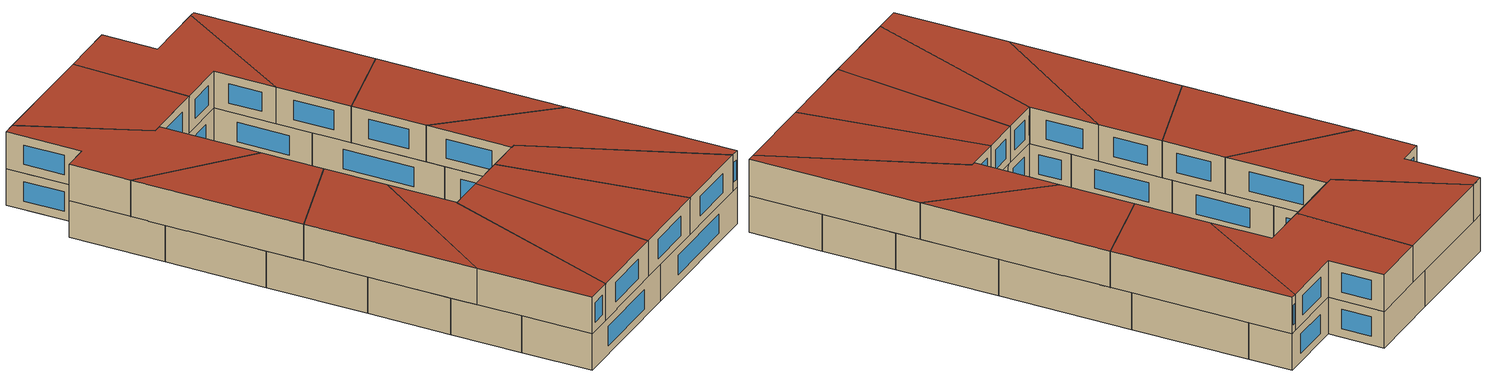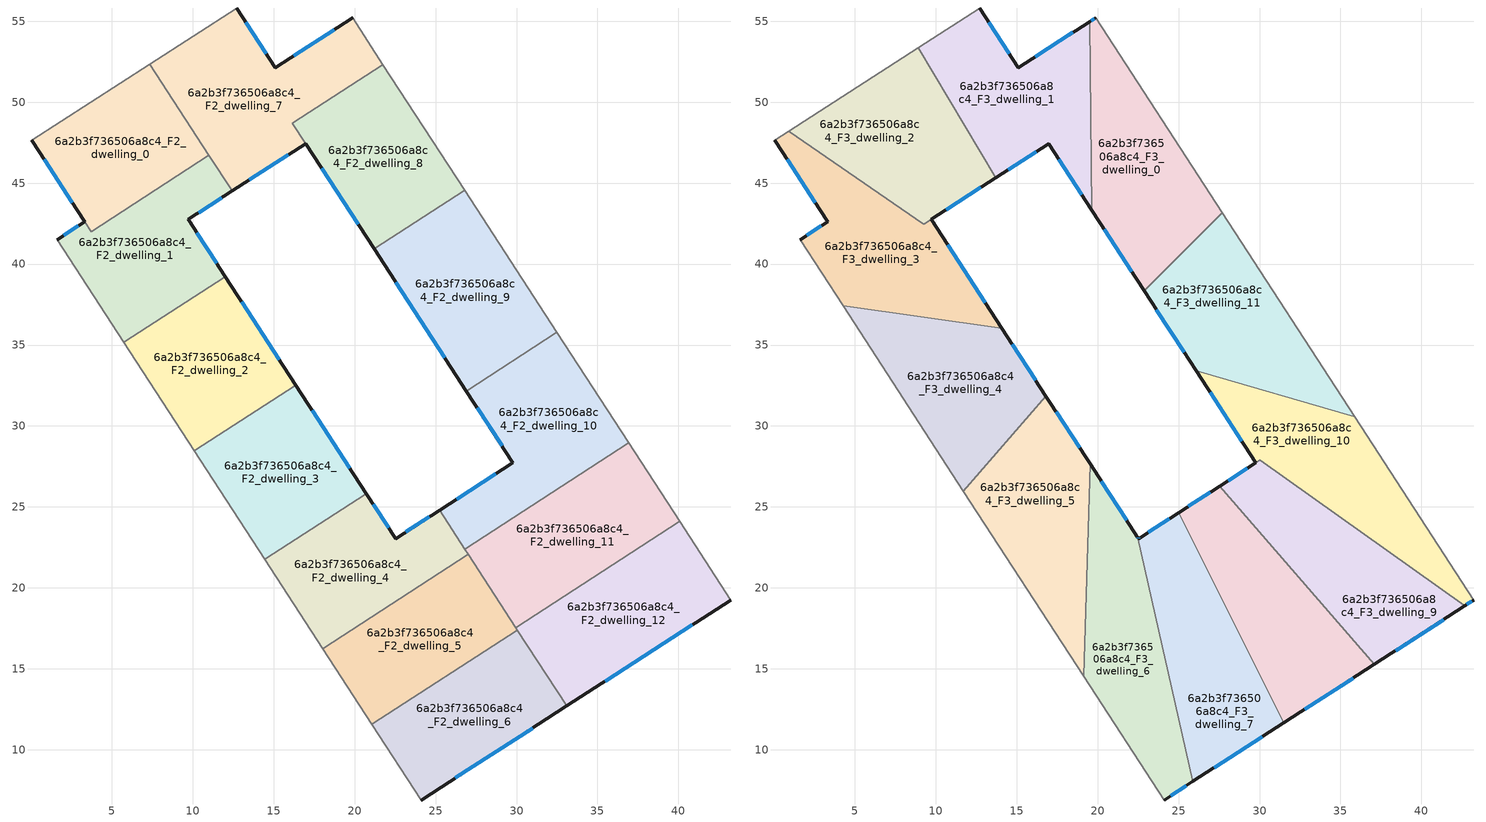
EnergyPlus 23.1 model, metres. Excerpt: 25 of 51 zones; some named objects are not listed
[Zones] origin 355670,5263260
6a2b3f736506a8c4_F2_dwelling_0
 floor to 6a2b3f736506a8c4_F1_dwelling_0 (EU_floor_Construction): 7.35,52.36 10.99,46.74 3.71,42.01 0.05,47.65 z6
 wall outside (EU_wall_Construction): 0.05,47.65 3.32,42.62 z6:9
 wall adiabatic (EU_wall_Construction): 7.35,52.36 0.05,47.65 z6:9
 wall to 6a2b3f736506a8c4_F2_dwelling_1 (EU_wall_Construction): 3.32,42.62 3.71,42.01 10.99,46.74 z6:9
 wall to 6a2b3f736506a8c4_F2_dwelling_7 (EU_wall_Construction): 10.99,46.74 7.35,52.36 z6:9
 window (EU_Window_Construction): 0.82,46.47 2.55,43.8 z6.7:8.3
6a2b3f736506a8c4_F2_dwelling_1
 floor to 6a2b3f736506a8c4_F1_dwelling_1 (EU_floor_Construction): 10.99,46.74 12.44,44.52 9.72,42.76 12.01,39.23 5.74,35.16 1.61,41.52 3.32,42.62 3.71,42.01 z6
 wall outside (EU_wall_Construction): 3.32,42.62 1.61,41.52 / 12.01,39.23 9.72,42.76 12.44,44.52 z6:9
 wall to 6a2b3f736506a8c4_F2_dwelling_2 (EU_wall_Construction): 5.74,35.16 12.01,39.23 z6:9
 wall adiabatic (EU_wall_Construction): 1.61,41.52 5.74,35.16 z6:9
 wall to 6a2b3f736506a8c4_F2_dwelling_7 (EU_wall_Construction): 12.44,44.52 10.99,46.74 z6:9
 window (EU_Window_Construction): 2.92,42.36 2.01,41.78 / 10.36,43.17 11.8,44.1 / 11.47,40.06 10.26,41.93 z6.7:8.3
6a2b3f736506a8c4_F2_dwelling_10
 floor to 6a2b3f736506a8c4_F1_dwelling_10 (EU_floor_Construction): 32.49,35.78 36.92,28.95 26.81,22.38 25.24,24.8 29.78,27.72 26.9,32.15 z6
 wall outside (EU_wall_Construction): 26.9,32.15 29.78,27.72 25.24,24.8 z6:9
 wall to 6a2b3f736506a8c4_F2_dwelling_9 (EU_wall_Construction): 32.49,35.78 26.9,32.15 z6:9
 wall adiabatic (EU_wall_Construction): 36.92,28.95 32.49,35.78 z6:9
 wall to 6a2b3f736506a8c4_F2_dwelling_11 (EU_wall_Construction): 26.81,22.38 36.92,28.95 z6:9
 wall to 6a2b3f736506a8c4_F2_dwelling_4 (EU_wall_Construction): 25.24,24.8 26.81,22.38 z6:9
 window (EU_Window_Construction): 28.71,27.04 26.31,25.48 / 27.58,31.11 29.1,28.76 z6.7:8.3
6a2b3f736506a8c4_F2_dwelling_11
 floor to 6a2b3f736506a8c4_F1_dwelling_11 (EU_floor_Construction): 36.92,28.95 40.07,24.1 29.96,17.54 26.81,22.38 z6
 wall adiabatic (EU_wall_Construction): 40.07,24.1 36.92,28.95 z6:9
 wall to 6a2b3f736506a8c4_F2_dwelling_12 (EU_wall_Construction): 29.96,17.54 40.07,24.1 z6:9
 wall to 6a2b3f736506a8c4_F2_dwelling_5 (EU_wall_Construction): 27.02,22.07 29.96,17.54 z6:9
 wall to 6a2b3f736506a8c4_F2_dwelling_4 (EU_wall_Construction): 26.81,22.38 27.01,22.07 z6:9
6a2b3f736506a8c4_F2_dwelling_12
 floor to 6a2b3f736506a8c4_F1_dwelling_12 (EU_floor_Construction): 40.07,24.1 43.23,19.24 33.1,12.7 29.96,17.54 z6
 wall outside (EU_wall_Construction): 33.1,12.7 43.23,19.24 z6:9
 wall adiabatic (EU_wall_Construction): 43.23,19.24 40.07,24.1 z6:9
 wall to 6a2b3f736506a8c4_F2_dwelling_6 (EU_wall_Construction): 30.05,17.39 33.1,12.7 z6:9
 wall to 6a2b3f736506a8c4_F2_dwelling_5 (EU_wall_Construction): 29.96,17.53 30.05,17.39 z6:9
 window (EU_Window_Construction): 35.48,14.24 40.85,17.7 z6.7:8.3
 ceiling adiabatic (EU_roof_Construction): 37.09,15.28 33.26,19.68 29.96,17.54 33.1,12.7 z9
6a2b3f736506a8c4_F2_dwelling_2
 floor to 6a2b3f736506a8c4_F1_dwelling_2 (EU_floor_Construction): 12.01,39.23 16.36,32.53 10.09,28.46 5.74,35.16 z6
 wall outside (EU_wall_Construction): 16.36,32.53 12.01,39.23 z6:9
 wall to 6a2b3f736506a8c4_F2_dwelling_3 (EU_wall_Construction): 10.09,28.46 16.36,32.53 z6:9
 wall adiabatic (EU_wall_Construction): 5.74,35.16 10.09,28.46 z6:9
 window (EU_Window_Construction): 15.34,34.1 13.03,37.66 z6.7:8.3
6a2b3f736506a8c4_F2_dwelling_3
 floor to 6a2b3f736506a8c4_F1_dwelling_3 (EU_floor_Construction): 16.36,32.53 20.72,25.83 14.45,21.75 10.09,28.46 z6
 wall outside (EU_wall_Construction): 20.72,25.83 16.36,32.53 z6:9
 wall to 6a2b3f736506a8c4_F2_dwelling_4 (EU_wall_Construction): 14.45,21.75 20.72,25.83 z6:9
 wall adiabatic (EU_wall_Construction): 10.09,28.46 14.45,21.75 z6:9
 window (EU_Window_Construction): 19.69,27.4 17.38,30.95 z6.7:8.3
6a2b3f736506a8c4_F2_dwelling_4
 floor to 6a2b3f736506a8c4_F1_dwelling_4 (EU_floor_Construction): 25.24,24.8 27.02,22.07 18.03,16.23 14.45,21.75 20.72,25.83 22.52,23.04 z6
 wall outside (EU_wall_Construction): 25.24,24.8 22.52,23.04 20.72,25.83 z6:9
 wall to 6a2b3f736506a8c4_F2_dwelling_5 (EU_wall_Construction): 18.03,16.23 27.02,22.07 z6:9
 wall adiabatic (EU_wall_Construction): 14.45,21.75 18.03,16.23 z6:9
 window (EU_Window_Construction): 22.1,23.7 21.14,25.17 / 24.6,24.38 23.16,23.45 z6.7:8.3
 ceiling adiabatic (EU_roof_Construction): 27.02,22.07 25.24,24.8 25.02,24.65 26.48,21.72 z9
6a2b3f736506a8c4_F2_dwelling_5
 floor to 6a2b3f736506a8c4_F1_dwelling_5 (EU_floor_Construction): 27.02,22.07 30.05,17.39 21.07,11.55 18.03,16.23 z6
 wall to 6a2b3f736506a8c4_F2_dwelling_6 (EU_wall_Construction): 21.07,11.55 30.05,17.39 z6:9
 wall adiabatic (EU_wall_Construction): 18.03,16.23 21.07,11.55 z6:9
 ceiling adiabatic (EU_roof_Construction): 30.05,17.39 27.02,22.07 26.48,21.72 28.98,16.69 z9
6a2b3f736506a8c4_F2_dwelling_6
 floor to 6a2b3f736506a8c4_F1_dwelling_6 (EU_floor_Construction): 30.05,17.39 33.1,12.7 24.1,6.89 21.07,11.55 z6
 wall outside (EU_wall_Construction): 24.1,6.89 33.1,12.7 z6:9
 wall adiabatic (EU_wall_Construction): 21.07,11.55 24.1,6.89 z6:9
 window (EU_Window_Construction): 26.21,8.25 30.99,11.34 z6.7:8.3
6a2b3f736506a8c4_F2_dwelling_7
 floor to 6a2b3f736506a8c4_F1_dwelling_7 (EU_floor_Construction): 19.86,55.21 21.74,52.33 16.15,48.7 16.97,47.44 12.44,44.52 7.35,52.36 12.71,55.82 15.1,52.14 z6
 wall outside (EU_wall_Construction): 19.86,55.21 15.1,52.14 12.71,55.82 / 12.44,44.52 16.97,47.44 z6:9
 wall adiabatic (EU_wall_Construction): 12.71,55.82 7.35,52.36 / 21.74,52.33 19.86,55.21 z6:9
 wall to 6a2b3f736506a8c4_F2_dwelling_8 (EU_wall_Construction): 16.16,48.7 21.74,52.33 / 16.97,47.44 16.15,48.7 z6:9
 window (EU_Window_Construction): 14.54,53 13.27,54.95 / 18.75,54.49 16.22,52.86 / 13.5,45.2 15.9,46.76 z6.7:8.3
6a2b3f736506a8c4_F2_dwelling_8
 floor to 6a2b3f736506a8c4_F1_dwelling_8 (EU_floor_Construction): 21.74,52.33 26.78,44.56 21.2,40.93 16.16,48.7 z6
 wall outside (EU_wall_Construction): 16.97,47.44 21.2,40.93 z6:9
 wall to 6a2b3f736506a8c4_F2_dwelling_9 (EU_wall_Construction): 21.2,40.93 26.78,44.56 z6:9
 wall adiabatic (EU_wall_Construction): 26.78,44.56 21.74,52.33 z6:9
 window (EU_Window_Construction): 17.96,45.91 20.2,42.46 z6.7:8.3
6a2b3f736506a8c4_F2_dwelling_9
 floor to 6a2b3f736506a8c4_F1_dwelling_9 (EU_floor_Construction): 26.78,44.56 32.49,35.78 26.9,32.15 21.2,40.93 z6
 wall outside (EU_wall_Construction): 21.2,40.93 26.9,32.15 z6:9
 wall adiabatic (EU_wall_Construction): 32.49,35.78 26.78,44.56 z6:9
 window (EU_Window_Construction): 22.54,38.87 25.56,34.21 z6.7:8.3
6a2b3f736506a8c4_F3_dwelling_0
 floor to 6a2b3f736506a8c4_F2_dwelling_8 (EU_floor_Construction): 21.74,52.33 26.78,44.56 21.2,40.93 19.65,43.32 19.55,50.9 z9
 floor to 6a2b3f736506a8c4_F2_dwelling_9 (EU_floor_Construction): 26.78,44.56 27.69,43.16 22.87,38.36 21.2,40.93 z9
 floor to 6a2b3f736506a8c4_F2_dwelling_7 (EU_floor_Construction): 19.86,55.21 21.74,52.33 19.55,50.9 19.5,54.97 z9
 wall outside (EU_wall_Construction): 19.65,43.32 22.87,38.36 / 19.86,55.21 19.5,54.97 z9:12
 wall to 6a2b3f736506a8c4_F3_dwelling_11 (EU_wall_Construction): 22.87,38.36 27.69,43.16 z9:12
 wall to 6a2b3f736506a8c4_F3_dwelling_1 (EU_wall_Construction): 19.5,54.97 19.65,43.32 z9:12
 wall adiabatic (EU_wall_Construction): 27.69,43.16 19.86,55.21 z9:12
 window (EU_Window_Construction): 20.4,42.15 22.11,39.52 / 19.78,55.15 19.59,55.03 z9.7:11.3
 roof outside (EU_roof_Construction): 27.69,43.16 19.86,55.21 19.5,54.97 19.65,43.32 22.87,38.36 z12
6a2b3f736506a8c4_F3_dwelling_1
 floor to 6a2b3f736506a8c4_F2_dwelling_7 (EU_floor_Construction): 19.5,54.97 19.55,50.9 16.15,48.7 16.97,47.44 13.71,45.34 8.91,53.37 12.71,55.82 15.1,52.14 z9
 floor to 6a2b3f736506a8c4_F2_dwelling_8 (EU_floor_Construction): 19.55,50.9 19.65,43.32 16.16,48.7 z9
 wall outside (EU_wall_Construction): 19.5,54.97 15.1,52.14 12.71,55.82 / 13.71,45.34 16.97,47.44 19.65,43.32 z9:12
 wall adiabatic (EU_wall_Construction): 12.71,55.82 8.91,53.37 z9:12
 wall to 6a2b3f736506a8c4_F3_dwelling_2 (EU_wall_Construction): 8.91,53.37 13.71,45.34 z9:12
 window (EU_Window_Construction): 18.47,54.31 16.13,52.8 / 17.6,46.47 19.02,44.29 / 14.48,45.83 16.2,46.95 / 14.54,53 13.27,54.95 z9.7:11.3
 roof outside (EU_roof_Construction): 19.65,43.32 19.5,54.97 15.1,52.14 12.71,55.82 8.91,53.37 13.71,45.34 16.97,47.44 z12
6a2b3f736506a8c4_F3_dwelling_10
 floor to 6a2b3f736506a8c4_F2_dwelling_10 (EU_floor_Construction): 35.88,30.56 36.92,28.95 32.55,26.11 30.05,27.9 29.78,27.72 26.9,32.15 27.98,32.85 z9
 floor to 6a2b3f736506a8c4_F2_dwelling_11 (EU_floor_Construction): 36.92,28.95 40.07,24.1 37.61,22.5 32.55,26.11 z9
 floor to 6a2b3f736506a8c4_F2_dwelling_9 (EU_floor_Construction): 27.98,32.85 26.9,32.15 26.09,33.4 z9
 floor to 6a2b3f736506a8c4_F2_dwelling_12 (EU_floor_Construction): 40.07,24.1 43.23,19.24 42.68,18.89 37.61,22.5 z9
 wall outside (EU_wall_Construction): 26.09,33.4 29.78,27.72 / 42.68,18.89 43.23,19.24 z9:12
 wall to 6a2b3f736506a8c4_F3_dwelling_11 (EU_wall_Construction): 35.88,30.56 26.09,33.4 z9:12
 wall adiabatic (EU_wall_Construction): 43.23,19.24 35.88,30.56 z9:12
 wall to 6a2b3f736506a8c4_F3_dwelling_9 (EU_wall_Construction): 29.78,27.72 30.05,27.9 / 30.05,27.89 42.68,18.89 z9:12
 window (EU_Window_Construction): 26.96,32.07 28.91,29.06 / 42.81,18.97 43.1,19.16 z9.7:11.3
 roof outside (EU_roof_Construction): 43.23,19.24 35.88,30.56 26.09,33.4 29.78,27.72 30.05,27.9 42.68,18.89 z12
6a2b3f736506a8c4_F3_dwelling_11
 floor to 6a2b3f736506a8c4_F2_dwelling_9 (EU_floor_Construction): 27.69,43.16 32.49,35.78 27.98,32.85 26.09,33.4 22.87,38.36 z9
 floor to 6a2b3f736506a8c4_F2_dwelling_10 (EU_floor_Construction): 32.49,35.78 35.88,30.56 27.98,32.85 z9
 wall outside (EU_wall_Construction): 22.87,38.36 26.09,33.4 z9:12
 wall adiabatic (EU_wall_Construction): 35.88,30.56 27.69,43.16 z9:12
 window (EU_Window_Construction): 23.63,37.19 25.34,34.56 z9.7:11.3
 roof outside (EU_roof_Construction): 35.88,30.56 27.69,43.16 22.87,38.36 26.09,33.4 z12
6a2b3f736506a8c4_F3_dwelling_2
 floor to 6a2b3f736506a8c4_F2_dwelling_0 (EU_floor_Construction): 7.35,52.36 10.99,46.74 6.9,44.08 0.91,48.2 z9
 floor to 6a2b3f736506a8c4_F2_dwelling_7 (EU_floor_Construction): 8.91,53.37 13.71,45.34 12.43,44.52 7.35,52.36 z9
 floor to 6a2b3f736506a8c4_F2_dwelling_1 (EU_floor_Construction): 10.99,46.74 12.43,44.52 9.25,42.47 6.9,44.08 z9
 wall to 6a2b3f736506a8c4_F3_dwelling_3 (EU_wall_Construction): 0.91,48.2 9.25,42.47 13.71,45.34 z9:12
 wall adiabatic (EU_wall_Construction): 8.91,53.37 0.91,48.2 z9:12
 roof outside (EU_roof_Construction): 13.71,45.34 8.91,53.37 0.91,48.2 9.25,42.47 z12
6a2b3f736506a8c4_F3_dwelling_3
 floor to 6a2b3f736506a8c4_F2_dwelling_1 (EU_floor_Construction): 12.43,44.52 9.72,42.76 12.01,39.23 8.34,36.85 4.27,37.42 1.61,41.52 3.32,42.62 3.71,42.01 6.9,44.08 9.25,42.47 z9
 floor to 6a2b3f736506a8c4_F2_dwelling_0 (EU_floor_Construction): 6.9,44.08 3.71,42.01 0.05,47.65 0.9,48.2 z9
 floor to 6a2b3f736506a8c4_F2_dwelling_2 (EU_floor_Construction): 12.01,39.23 14.08,36.04 8.34,36.85 z9
 wall outside (EU_wall_Construction): 14.08,36.04 9.72,42.76 13.71,45.34 / 0.05,47.65 3.32,42.62 1.61,41.52 z9:12
 wall to 6a2b3f736506a8c4_F3_dwelling_4 (EU_wall_Construction): 4.27,37.42 14.08,36.04 z9:12
 wall adiabatic (EU_wall_Construction): 1.61,41.52 4.27,37.42 / 0.9,48.2 0.05,47.65 z9:12
 window (EU_Window_Construction): 10.65,43.37 12.77,44.73 / 13.06,37.62 10.74,41.18 / 2.92,42.36 2.01,41.78 / 0.82,46.47 2.55,43.8 z9.7:11.3
 roof outside (EU_roof_Construction): 14.08,36.04 9.72,42.76 13.71,45.34 9.25,42.47 0.91,48.2 0.05,47.65 3.32,42.62 1.61,41.52 4.27,37.42 z12
6a2b3f736506a8c4_F3_dwelling_4
 floor to 6a2b3f736506a8c4_F2_dwelling_2 (EU_floor_Construction): 14.08,36.04 16.36,32.53 10.09,28.46 5.74,35.16 8.34,36.85 z9
 floor to 6a2b3f736506a8c4_F2_dwelling_1 (EU_floor_Construction): 8.34,36.85 5.74,35.16 4.27,37.42 z9
 floor to 6a2b3f736506a8c4_F2_dwelling_3 (EU_floor_Construction): 16.36,32.53 16.8,31.85 11.7,25.97 10.09,28.46 z9
 wall outside (EU_wall_Construction): 16.8,31.85 14.08,36.04 z9:12
 wall to 6a2b3f736506a8c4_F3_dwelling_5 (EU_wall_Construction): 11.7,25.97 16.8,31.85 z9:12
 wall adiabatic (EU_wall_Construction): 4.27,37.42 11.7,25.97 z9:12
 window (EU_Window_Construction): 16.16,32.83 14.72,35.06 z9.7:11.3
 roof outside (EU_roof_Construction): 11.7,25.97 16.8,31.85 14.08,36.04 4.27,37.42 z12
6a2b3f736506a8c4_F3_dwelling_5
 floor to 6a2b3f736506a8c4_F2_dwelling_3 (EU_floor_Construction): 16.8,31.85 19.52,27.66 19.45,25 14.45,21.75 11.7,25.97 z9
 floor to 6a2b3f736506a8c4_F2_dwelling_4 (EU_floor_Construction): 19.45,25 19.21,17 18.03,16.23 14.45,21.75 z9
 floor to 6a2b3f736506a8c4_F2_dwelling_5 (EU_floor_Construction): 19.21,17 19.14,14.53 18.03,16.23 z9
 wall outside (EU_wall_Construction): 19.53,27.66 16.8,31.85 z9:12
 wall to 6a2b3f736506a8c4_F3_dwelling_6 (EU_wall_Construction): 19.14,14.53 19.53,27.66 z9:12
 wall adiabatic (EU_wall_Construction): 11.7,25.97 19.14,14.53 z9:12
 window (EU_Window_Construction): 18.89,28.64 17.44,30.86 z9.7:11.3
 roof outside (EU_roof_Construction): 19.14,14.53 19.53,27.66 16.8,31.85 11.7,25.97 z12
6a2b3f736506a8c4_F3_dwelling_6
 floor to 6a2b3f736506a8c4_F2_dwelling_4 (EU_floor_Construction): 20.71,25.82 22.48,23.1 23.27,19.63 19.21,17 19.45,25 z9
 floor to 6a2b3f736506a8c4_F2_dwelling_3 (EU_floor_Construction): 19.52,27.66 20.71,25.82 19.45,25 z9
 floor to 6a2b3f736506a8c4_F2_dwelling_5 (EU_floor_Construction): 23.27,19.63 24.57,13.83 21.07,11.56 19.14,14.53 19.21,17 z9
 floor to 6a2b3f736506a8c4_F2_dwelling_6 (EU_floor_Construction): 24.57,13.83 25.88,8.04 24.1,6.89 21.07,11.56 z9
 wall outside (EU_wall_Construction): 22.48,23.1 19.53,27.66 / 24.1,6.89 25.88,8.04 z9:12
 wall to 6a2b3f736506a8c4_F3_dwelling_7 (EU_wall_Construction): 25.88,8.04 22.48,23.1 z9:12
 wall adiabatic (EU_wall_Construction): 19.14,14.53 24.1,6.89 z9:12
 window (EU_Window_Construction): 21.79,24.17 20.22,26.59 / 24.52,7.16 25.46,7.77 z9.7:11.3
 roof outside (EU_roof_Construction): 25.88,8.04 22.48,23.1 19.53,27.66 19.14,14.53 24.1,6.89 z12
6a2b3f736506a8c4_F3_dwelling_7
 floor to 6a2b3f736506a8c4_F2_dwelling_5 (EU_floor_Construction): 26.48,21.72 28.98,16.69 24.57,13.83 23.27,19.63 z9
 floor to 6a2b3f736506a8c4_F2_dwelling_6 (EU_floor_Construction): 28.98,16.69 31.48,11.66 25.88,8.04 24.57,13.83 z9
 floor to 6a2b3f736506a8c4_F2_dwelling_4 (EU_floor_Construction): 25.02,24.65 26.48,21.72 23.27,19.63 22.48,23.1 22.52,23.04 z9
 wall outside (EU_wall_Construction): 25.02,24.65 22.52,23.04 22.48,23.1 / 25.88,8.04 31.48,11.66 z9:12
 wall to 6a2b3f736506a8c4_F3_dwelling_8 (EU_wall_Construction): 31.48,11.66 25.02,24.65 z9:12
 window (EU_Window_Construction): 22.51,23.06 22.49,23.09 / 24.43,24.27 23.11,23.42 / 27.2,8.89 30.17,10.81 z9.7:11.3
 roof outside (EU_roof_Construction): 31.48,11.66 25.02,24.65 22.52,23.04 22.48,23.1 25.88,8.04 z12
6a2b3f736506a8c4_F3_dwelling_8
 floor to 6a2b3f736506a8c4_F2_dwelling_11 (EU_floor_Construction): 29.43,24.09 33.26,19.68 29.96,17.54 26.81,22.38 z9
 floor to 6a2b3f736506a8c4_F2_dwelling_10 (EU_floor_Construction): 27.54,26.27 29.43,24.09 26.81,22.38 25.24,24.8 z9
 floor to 6a2b3f736506a8c4_F2_dwelling_6 (EU_floor_Construction): 30.05,17.39 33.1,12.7 31.48,11.66 28.98,16.69 z9
 floor adiabatic (EU_floor_Construction): 33.26,19.68 37.09,15.28 33.1,12.7 30.05,17.39 28.98,16.69 25.02,24.65 25.24,24.8 29.96,17.54 z9
 wall outside (EU_wall_Construction): 27.53,26.28 25.02,24.65 / 31.48,11.66 37.09,15.28 z9:12
 wall to 6a2b3f736506a8c4_F3_dwelling_9 (EU_wall_Construction): 37.09,15.28 27.53,26.28 z9:12
 window (EU_Window_Construction): 26.94,25.89 25.61,25.03 / 32.8,12.51 35.77,14.43 z9.7:11.3
 roof outside (EU_roof_Construction): 37.09,15.28 27.53,26.28 25.02,24.65 31.48,11.66 z12
6a2b3f736506a8c4_F3_dwelling_9
 floor to 6a2b3f736506a8c4_F2_dwelling_11 (EU_floor_Construction): 37.61,22.5 33.26,19.68 29.43,24.09 32.55,26.11 z9
 floor to 6a2b3f736506a8c4_F2_dwelling_10 (EU_floor_Construction): 32.55,26.11 29.43,24.09 27.54,26.27 29.78,27.72 30.05,27.89 z9
 floor to 6a2b3f736506a8c4_F2_dwelling_12 (EU_floor_Construction): 42.68,18.89 37.09,15.28 33.26,19.68 37.61,22.5 z9
 wall outside (EU_wall_Construction): 37.09,15.28 42.68,18.89 / 29.78,27.72 27.53,26.28 z9:12
 window (EU_Window_Construction): 38.4,16.12 41.37,18.04 / 29.25,27.38 28.06,26.61 z9.7:11.3
 roof outside (EU_roof_Construction): 42.68,18.89 30.05,27.89 29.78,27.72 27.53,26.28 37.09,15.28 z12
[Building]
EU S2 Campaign: North Axis=0; Terrain=City; Solar Distribution=FullExterior
[Site:Location]
Budapest.Ferenc.Liszt.Intl.AP: Latitude=47.437; Longitude=19.256; Time Zone=1; Elevation=185
[SizingPeriod:WeatherFileDays]
AnnualSizingPeriod: Begin Month=1; Begin Day of Month=1; End Month=12; End Day of Month=31; Day of Week for Start Day=Monday; Use Weather File Daylight Saving Period=No; Use Weather File Rain and Snow Indicators=No
[MATERIAL]
EU_InternalMass_Material: Roughness=MediumRough; Thickness=0.1; Conductivity=1; Density=1800; Specific Heat=900; Thermal Absorptance=0.9; Solar Absorptance=0.7; Visible Absorptance=0.7
[MATERIAL:NOMASS] Roughness=MediumRough; Thermal Absorptance=0.9; Solar Absorptance=0.7; Visible Absorptance=0.7
Name | Thermal Resistance
EU_wall_NoMass | 0.832559
EU_roof_NoMass | 1.39638
EU_floor_NoMass | 0.872794
[WINDOWMATERIAL:SIMPLEGLAZINGSYSTEM]
EU_Window_SimpleGlazing: UFactor=2.79869; Solar Heat Gain Coefficient=0.75; Visible Transmittance=0.75
[CONSTRUCTION]
EU_wall_Construction: EU_wall_NoMass
EU_roof_Construction: EU_roof_NoMass
EU_floor_Construction: EU_floor_NoMass
EU_Window_Construction: EU_Window_SimpleGlazing
EU_InternalMass_Construction: EU_InternalMass_Material
[ZONE] Type=1; Multiplier=1; Ceiling Height=autocalculate; Floor Area=autocalculate; Part of Total Floor Area=Yes
Name | Volume
6a2b3f736506a8c4_F2_dwelling_0 | 174.803
6a2b3f736506a8c4_F3_dwelling_0; 6a2b3f736506a8c4_F3_dwelling_11 | 209.142
6a2b3f736506a8c4_F2_dwelling_1 | 183.738
6a2b3f736506a8c4_F3_dwelling_1 | 209.165
6a2b3f736506a8c4_F2_dwelling_10 | 209.128
6a2b3f736506a8c4_F3_dwelling_10 | 209.578
6a2b3f736506a8c4_F2_dwelling_11; 6a2b3f736506a8c4_F2_dwelling_9 | 209.154
6a2b3f736506a8c4_F2_dwelling_12 | 209.168
6a2b3f736506a8c4_F2_dwelling_2 | 179.268
6a2b3f736506a8c4_F3_dwelling_2 | 207.795
6a2b3f736506a8c4_F2_dwelling_3 | 179.275
6a2b3f736506a8c4_F3_dwelling_3 | 210.391
6a2b3f736506a8c4_F2_dwelling_4 | 179.276
6a2b3f736506a8c4_F3_dwelling_4 | 209.171
6a2b3f736506a8c4_F2_dwelling_5; 6a2b3f736506a8c4_F2_dwelling_6 | 179.274
6a2b3f736506a8c4_F3_dwelling_5 | 209.141
6a2b3f736506a8c4_F3_dwelling_6 | 209.123
6a2b3f736506a8c4_F2_dwelling_7 | 233.251
6a2b3f736506a8c4_F3_dwelling_7 | 209.163
6a2b3f736506a8c4_F2_dwelling_8 | 184.987
6a2b3f736506a8c4_F3_dwelling_8 | 209.124
6a2b3f736506a8c4_F3_dwelling_9 | 208.786
[INTERNALMASS] Construction=EU_InternalMass_Construction
Name | Zone or ZoneList | Surface Area
6a2b3f736506a8c4_F2_dwelling_0_EU_InternalMass | 6a2b3f736506a8c4_F2_dwelling_0 | 58.2749
6a2b3f736506a8c4_F2_dwelling_1_EU_InternalMass | 6a2b3f736506a8c4_F2_dwelling_1 | 61.2457
6a2b3f736506a8c4_F2_dwelling_2_EU_InternalMass | 6a2b3f736506a8c4_F2_dwelling_2 | 59.7559
6a2b3f736506a8c4_F2_dwelling_3_EU_InternalMass | 6a2b3f736506a8c4_F2_dwelling_3 | 59.7586
6a2b3f736506a8c4_F2_dwelling_4_EU_InternalMass | 6a2b3f736506a8c4_F2_dwelling_4 | 59.7586
6a2b3f736506a8c4_F2_dwelling_5_EU_InternalMass | 6a2b3f736506a8c4_F2_dwelling_5 | 59.758
6a2b3f736506a8c4_F2_dwelling_6_EU_InternalMass | 6a2b3f736506a8c4_F2_dwelling_6 | 59.7582
6a2b3f736506a8c4_F2_dwelling_7_EU_InternalMass | 6a2b3f736506a8c4_F2_dwelling_7 | 77.7496
6a2b3f736506a8c4_F2_dwelling_8_EU_InternalMass | 6a2b3f736506a8c4_F2_dwelling_8 | 61.685
6a2b3f736506a8c4_F2_dwelling_9_EU_InternalMass | 6a2b3f736506a8c4_F2_dwelling_9 | 69.7181
6a2b3f736506a8c4_F2_dwelling_10_EU_InternalMass | 6a2b3f736506a8c4_F2_dwelling_10 | 69.7095
6a2b3f736506a8c4_F2_dwelling_11_EU_InternalMass | 6a2b3f736506a8c4_F2_dwelling_11 | 69.7183
6a2b3f736506a8c4_F2_dwelling_12_EU_InternalMass | 6a2b3f736506a8c4_F2_dwelling_12 | 69.7227
6a2b3f736506a8c4_F3_dwelling_0_EU_InternalMass | 6a2b3f736506a8c4_F3_dwelling_0 | 69.714
6a2b3f736506a8c4_F3_dwelling_1_EU_InternalMass | 6a2b3f736506a8c4_F3_dwelling_1 | 69.7217
6a2b3f736506a8c4_F3_dwelling_2_EU_InternalMass | 6a2b3f736506a8c4_F3_dwelling_2 | 69.265
6a2b3f736506a8c4_F3_dwelling_3_EU_InternalMass | 6a2b3f736506a8c4_F3_dwelling_3 | 70.1693
6a2b3f736506a8c4_F3_dwelling_4_EU_InternalMass | 6a2b3f736506a8c4_F3_dwelling_4 | 69.7236
6a2b3f736506a8c4_F3_dwelling_5_EU_InternalMass | 6a2b3f736506a8c4_F3_dwelling_5 | 69.7136
6a2b3f736506a8c4_F3_dwelling_6_EU_InternalMass | 6a2b3f736506a8c4_F3_dwelling_6 | 69.7075
6a2b3f736506a8c4_F3_dwelling_7_EU_InternalMass | 6a2b3f736506a8c4_F3_dwelling_7 | 69.7208
6a2b3f736506a8c4_F3_dwelling_8_EU_InternalMass | 6a2b3f736506a8c4_F3_dwelling_8 | 69.708
6a2b3f736506a8c4_F3_dwelling_9_EU_InternalMass | 6a2b3f736506a8c4_F3_dwelling_9 | 69.5962
6a2b3f736506a8c4_F3_dwelling_10_EU_InternalMass | 6a2b3f736506a8c4_F3_dwelling_10 | 69.8586
6a2b3f736506a8c4_F3_dwelling_11_EU_InternalMass | 6a2b3f736506a8c4_F3_dwelling_11 | 69.7139
[OTHEREQUIPMENT] Fuel Type=Electricity; Design Level Calculation Method=Watts/Area; Power per Zone Floor Area=1; Fraction Latent=0; Fraction Radiant=0; Fraction Lost=0; Carbon Dioxide Generation Rate=0; EndUse Subcategory=EU_Step8_InternalGains
Name | Zone or ZoneList or Space or SpaceList | Schedule
EU_Step8_InternalGain_6a2b3f736506a8c4_F2_dwelling_0_f000 | 6a2b3f736506a8c4_F2_dwelling_0 | EU_Step8_GainSchedule_6a2b3f736506a8c4_F2_dwelling_0_f000
EU_Step8_InternalGain_6a2b3f736506a8c4_F2_dwelling_1_f000 | 6a2b3f736506a8c4_F2_dwelling_1 | EU_Step8_GainSchedule_6a2b3f736506a8c4_F2_dwelling_1_f000
EU_Step8_InternalGain_6a2b3f736506a8c4_F2_dwelling_2_f000 | 6a2b3f736506a8c4_F2_dwelling_2 | EU_Step8_GainSchedule_6a2b3f736506a8c4_F2_dwelling_2_f000
EU_Step8_InternalGain_6a2b3f736506a8c4_F2_dwelling_3_f000 | 6a2b3f736506a8c4_F2_dwelling_3 | EU_Step8_GainSchedule_6a2b3f736506a8c4_F2_dwelling_3_f000
EU_Step8_InternalGain_6a2b3f736506a8c4_F2_dwelling_4_f000 | 6a2b3f736506a8c4_F2_dwelling_4 | EU_Step8_GainSchedule_6a2b3f736506a8c4_F2_dwelling_4_f000
EU_Step8_InternalGain_6a2b3f736506a8c4_F2_dwelling_5_f000 | 6a2b3f736506a8c4_F2_dwelling_5 | EU_Step8_GainSchedule_6a2b3f736506a8c4_F2_dwelling_5_f000
EU_Step8_InternalGain_6a2b3f736506a8c4_F2_dwelling_6_f000 | 6a2b3f736506a8c4_F2_dwelling_6 | EU_Step8_GainSchedule_6a2b3f736506a8c4_F2_dwelling_6_f000
EU_Step8_InternalGain_6a2b3f736506a8c4_F2_dwelling_7_f000 | 6a2b3f736506a8c4_F2_dwelling_7 | EU_Step8_GainSchedule_6a2b3f736506a8c4_F2_dwelling_7_f000
EU_Step8_InternalGain_6a2b3f736506a8c4_F2_dwelling_8_f000 | 6a2b3f736506a8c4_F2_dwelling_8 | EU_Step8_GainSchedule_6a2b3f736506a8c4_F2_dwelling_8_f000
EU_Step8_InternalGain_6a2b3f736506a8c4_F2_dwelling_9_f000 | 6a2b3f736506a8c4_F2_dwelling_9 | EU_Step8_GainSchedule_6a2b3f736506a8c4_F2_dwelling_9_f000
EU_Step8_InternalGain_6a2b3f736506a8c4_F2_dwelling_10_f000 | 6a2b3f736506a8c4_F2_dwelling_10 | EU_Step8_GainSchedule_6a2b3f736506a8c4_F2_dwelling_10_f000
EU_Step8_InternalGain_6a2b3f736506a8c4_F2_dwelling_11_f000 | 6a2b3f736506a8c4_F2_dwelling_11 | EU_Step8_GainSchedule_6a2b3f736506a8c4_F2_dwelling_11_f000
EU_Step8_InternalGain_6a2b3f736506a8c4_F2_dwelling_12_f000 | 6a2b3f736506a8c4_F2_dwelling_12 | EU_Step8_GainSchedule_6a2b3f736506a8c4_F2_dwelling_12_f000
EU_Step8_InternalGain_6a2b3f736506a8c4_F3_dwelling_0_f000 | 6a2b3f736506a8c4_F3_dwelling_0 | EU_Step8_GainSchedule_6a2b3f736506a8c4_F3_dwelling_0_f000
EU_Step8_InternalGain_6a2b3f736506a8c4_F3_dwelling_1_f000 | 6a2b3f736506a8c4_F3_dwelling_1 | EU_Step8_GainSchedule_6a2b3f736506a8c4_F3_dwelling_1_f000
EU_Step8_InternalGain_6a2b3f736506a8c4_F3_dwelling_2_f000 | 6a2b3f736506a8c4_F3_dwelling_2 | EU_Step8_GainSchedule_6a2b3f736506a8c4_F3_dwelling_2_f000
EU_Step8_InternalGain_6a2b3f736506a8c4_F3_dwelling_3_f000 | 6a2b3f736506a8c4_F3_dwelling_3 | EU_Step8_GainSchedule_6a2b3f736506a8c4_F3_dwelling_3_f000
EU_Step8_InternalGain_6a2b3f736506a8c4_F3_dwelling_4_f000 | 6a2b3f736506a8c4_F3_dwelling_4 | EU_Step8_GainSchedule_6a2b3f736506a8c4_F3_dwelling_4_f000
EU_Step8_InternalGain_6a2b3f736506a8c4_F3_dwelling_5_f000 | 6a2b3f736506a8c4_F3_dwelling_5 | EU_Step8_GainSchedule_6a2b3f736506a8c4_F3_dwelling_5_f000
EU_Step8_InternalGain_6a2b3f736506a8c4_F3_dwelling_6_f000 | 6a2b3f736506a8c4_F3_dwelling_6 | EU_Step8_GainSchedule_6a2b3f736506a8c4_F3_dwelling_6_f000
EU_Step8_InternalGain_6a2b3f736506a8c4_F3_dwelling_7_f000 | 6a2b3f736506a8c4_F3_dwelling_7 | EU_Step8_GainSchedule_6a2b3f736506a8c4_F3_dwelling_7_f000
EU_Step8_InternalGain_6a2b3f736506a8c4_F3_dwelling_8_f000 | 6a2b3f736506a8c4_F3_dwelling_8 | EU_Step8_GainSchedule_6a2b3f736506a8c4_F3_dwelling_8_f000
EU_Step8_InternalGain_6a2b3f736506a8c4_F3_dwelling_9_f000 | 6a2b3f736506a8c4_F3_dwelling_9 | EU_Step8_GainSchedule_6a2b3f736506a8c4_F3_dwelling_9_f000
EU_Step8_InternalGain_6a2b3f736506a8c4_F3_dwelling_10_f000 | 6a2b3f736506a8c4_F3_dwelling_10 | EU_Step8_GainSchedule_6a2b3f736506a8c4_F3_dwelling_10_f000
EU_Step8_InternalGain_6a2b3f736506a8c4_F3_dwelling_11_f000 | 6a2b3f736506a8c4_F3_dwelling_11 | EU_Step8_GainSchedule_6a2b3f736506a8c4_F3_dwelling_11_f000
[ZONEVENTILATION:DESIGNFLOWRATE] Schedule=EU_AlwaysOn; Design Flow Rate Calculation Method=AirChanges/Hour; Air Changes per Hour=0.475469; Ventilation Type=Natural; Fan Pressure Rise=0; Fan Total Efficiency=1; Constant Term Coefficient=1; Temperature Term Coefficient=0; Velocity Term Coefficient=0; Velocity Squared Term Coefficient=0; Minimum Indoor Temperature=-100; Maximum Indoor Temperature=100; Delta Temperature=-100; Minimum Outdoor Temperature=-100; Maximum Outdoor Temperature=100; Maximum Wind Speed=40
Name | Zone or ZoneList or Space or SpaceList
EU_ConstantAir_6a2b3f736506a8c4_F2_dwelling_0 | 6a2b3f736506a8c4_F2_dwelling_0
EU_ConstantAir_6a2b3f736506a8c4_F2_dwelling_1 | 6a2b3f736506a8c4_F2_dwelling_1
EU_ConstantAir_6a2b3f736506a8c4_F2_dwelling_2 | 6a2b3f736506a8c4_F2_dwelling_2
EU_ConstantAir_6a2b3f736506a8c4_F2_dwelling_3 | 6a2b3f736506a8c4_F2_dwelling_3
EU_ConstantAir_6a2b3f736506a8c4_F2_dwelling_4 | 6a2b3f736506a8c4_F2_dwelling_4
EU_ConstantAir_6a2b3f736506a8c4_F2_dwelling_5 | 6a2b3f736506a8c4_F2_dwelling_5
EU_ConstantAir_6a2b3f736506a8c4_F2_dwelling_6 | 6a2b3f736506a8c4_F2_dwelling_6
EU_ConstantAir_6a2b3f736506a8c4_F2_dwelling_7 | 6a2b3f736506a8c4_F2_dwelling_7
EU_ConstantAir_6a2b3f736506a8c4_F2_dwelling_8 | 6a2b3f736506a8c4_F2_dwelling_8
EU_ConstantAir_6a2b3f736506a8c4_F2_dwelling_9 | 6a2b3f736506a8c4_F2_dwelling_9
EU_ConstantAir_6a2b3f736506a8c4_F2_dwelling_10 | 6a2b3f736506a8c4_F2_dwelling_10
EU_ConstantAir_6a2b3f736506a8c4_F2_dwelling_11 | 6a2b3f736506a8c4_F2_dwelling_11
EU_ConstantAir_6a2b3f736506a8c4_F2_dwelling_12 | 6a2b3f736506a8c4_F2_dwelling_12
EU_ConstantAir_6a2b3f736506a8c4_F3_dwelling_0 | 6a2b3f736506a8c4_F3_dwelling_0
EU_ConstantAir_6a2b3f736506a8c4_F3_dwelling_1 | 6a2b3f736506a8c4_F3_dwelling_1
EU_ConstantAir_6a2b3f736506a8c4_F3_dwelling_2 | 6a2b3f736506a8c4_F3_dwelling_2
EU_ConstantAir_6a2b3f736506a8c4_F3_dwelling_3 | 6a2b3f736506a8c4_F3_dwelling_3
EU_ConstantAir_6a2b3f736506a8c4_F3_dwelling_4 | 6a2b3f736506a8c4_F3_dwelling_4
EU_ConstantAir_6a2b3f736506a8c4_F3_dwelling_5 | 6a2b3f736506a8c4_F3_dwelling_5
EU_ConstantAir_6a2b3f736506a8c4_F3_dwelling_6 | 6a2b3f736506a8c4_F3_dwelling_6
EU_ConstantAir_6a2b3f736506a8c4_F3_dwelling_7 | 6a2b3f736506a8c4_F3_dwelling_7
EU_ConstantAir_6a2b3f736506a8c4_F3_dwelling_8 | 6a2b3f736506a8c4_F3_dwelling_8
EU_ConstantAir_6a2b3f736506a8c4_F3_dwelling_9 | 6a2b3f736506a8c4_F3_dwelling_9
EU_ConstantAir_6a2b3f736506a8c4_F3_dwelling_10 | 6a2b3f736506a8c4_F3_dwelling_10
EU_ConstantAir_6a2b3f736506a8c4_F3_dwelling_11 | 6a2b3f736506a8c4_F3_dwelling_11
[HVACTEMPLATE:ZONE:IDEALLOADSAIRSYSTEM] System Availability Schedule=EU_AlwaysOn; Maximum Heating Supply Air Temperature=50; Minimum Cooling Supply Air Temperature=13; Maximum Heating Supply Air Humidity Ratio=0.0156; Minimum Cooling Supply Air Humidity Ratio=0.0077; Heating Limit=NoLimit; Cooling Limit=NoLimit; Heating Availability Schedule=EU_AlwaysOn; Cooling Availability Schedule=EU_CoolingOff; Dehumidification Control Type=ConstantSensibleHeatRatio; Cooling Sensible Heat Ratio=0.7; Dehumidification Setpoint=60; Humidification Control Type=None; Humidification Setpoint=30; Outdoor Air Method=None; Outdoor Air Flow Rate per Person=0.00944; Outdoor Air Flow Rate per Zone Floor Area=0; Outdoor Air Flow Rate per Zone=0; Demand Controlled Ventilation Type=None; Outdoor Air Economizer Type=NoEconomizer; Heat Recovery Type=None; Sensible Heat Recovery Effectiveness=0.7; Latent Heat Recovery Effectiveness=0.65
Name | Template Thermostat
6a2b3f736506a8c4_F2_dwelling_0 | EU_HeatOnly_6a2b3f736506a8c4_F2_dwelling_0
6a2b3f736506a8c4_F2_dwelling_1 | EU_HeatOnly_6a2b3f736506a8c4_F2_dwelling_1
6a2b3f736506a8c4_F2_dwelling_2 | EU_HeatOnly_6a2b3f736506a8c4_F2_dwelling_2
6a2b3f736506a8c4_F2_dwelling_3 | EU_HeatOnly_6a2b3f736506a8c4_F2_dwelling_3
6a2b3f736506a8c4_F2_dwelling_4 | EU_HeatOnly_6a2b3f736506a8c4_F2_dwelling_4
6a2b3f736506a8c4_F2_dwelling_5 | EU_HeatOnly_6a2b3f736506a8c4_F2_dwelling_5
6a2b3f736506a8c4_F2_dwelling_6 | EU_HeatOnly_6a2b3f736506a8c4_F2_dwelling_6
6a2b3f736506a8c4_F2_dwelling_7 | EU_HeatOnly_6a2b3f736506a8c4_F2_dwelling_7
6a2b3f736506a8c4_F2_dwelling_8 | EU_HeatOnly_6a2b3f736506a8c4_F2_dwelling_8
6a2b3f736506a8c4_F2_dwelling_9 | EU_HeatOnly_6a2b3f736506a8c4_F2_dwelling_9
6a2b3f736506a8c4_F2_dwelling_10 | EU_HeatOnly_6a2b3f736506a8c4_F2_dwelling_10
6a2b3f736506a8c4_F2_dwelling_11 | EU_HeatOnly_6a2b3f736506a8c4_F2_dwelling_11
6a2b3f736506a8c4_F2_dwelling_12 | EU_HeatOnly_6a2b3f736506a8c4_F2_dwelling_12
6a2b3f736506a8c4_F3_dwelling_0 | EU_HeatOnly_6a2b3f736506a8c4_F3_dwelling_0
6a2b3f736506a8c4_F3_dwelling_1 | EU_HeatOnly_6a2b3f736506a8c4_F3_dwelling_1
6a2b3f736506a8c4_F3_dwelling_2 | EU_HeatOnly_6a2b3f736506a8c4_F3_dwelling_2
6a2b3f736506a8c4_F3_dwelling_3 | EU_HeatOnly_6a2b3f736506a8c4_F3_dwelling_3
6a2b3f736506a8c4_F3_dwelling_4 | EU_HeatOnly_6a2b3f736506a8c4_F3_dwelling_4
6a2b3f736506a8c4_F3_dwelling_5 | EU_HeatOnly_6a2b3f736506a8c4_F3_dwelling_5
6a2b3f736506a8c4_F3_dwelling_6 | EU_HeatOnly_6a2b3f736506a8c4_F3_dwelling_6
6a2b3f736506a8c4_F3_dwelling_7 | EU_HeatOnly_6a2b3f736506a8c4_F3_dwelling_7
6a2b3f736506a8c4_F3_dwelling_8 | EU_HeatOnly_6a2b3f736506a8c4_F3_dwelling_8
6a2b3f736506a8c4_F3_dwelling_9 | EU_HeatOnly_6a2b3f736506a8c4_F3_dwelling_9
6a2b3f736506a8c4_F3_dwelling_10 | EU_HeatOnly_6a2b3f736506a8c4_F3_dwelling_10
6a2b3f736506a8c4_F3_dwelling_11 | EU_HeatOnly_6a2b3f736506a8c4_F3_dwelling_11
[SIZING:ZONE] Zone Cooling Design Supply Air Temperature Input Method=SupplyAirTemperature; Zone Cooling Design Supply Air Temperature=13; Zone Heating Design Supply Air Temperature Input Method=SupplyAirTemperature; Zone Heating Design Supply Air Temperature=50; Zone Cooling Design Supply Air Humidity Ratio=0.008; Zone Heating Design Supply Air Humidity Ratio=0.008; Cooling Design Air Flow Method=DesignDay; Cooling Design Air Flow Rate=0; Cooling Minimum Air Flow per Zone Floor Area=0.000762; Cooling Minimum Air Flow=0; Cooling Minimum Air Flow Fraction=0.2; Heating Design Air Flow Method=DesignDay; Heating Design Air Flow Rate=0; Heating Maximum Air Flow per Zone Floor Area=0.002032; Heating Maximum Air Flow=0.141576; Heating Maximum Air Flow Fraction=0.3; Account for Dedicated Outdoor Air System=No; Dedicated Outdoor Air System Control Strategy=NeutralSupplyAir; Dedicated Outdoor Air Low Setpoint Temperature for Design=autosize; Dedicated Outdoor Air High Setpoint Temperature for Design=autosize; Zone Load Sizing Method=Sensible Load Only No Latent Load; Zone Latent Cooling Design Supply Air Humidity Ratio Input Method=HumidityRatioDifference; Zone Cooling Design Supply Air Humidity Ratio Difference=0.005; Zone Latent Heating Design Supply Air Humidity Ratio Input Method=HumidityRatioDifference; Zone Humidification Design Supply Air Humidity Ratio Difference=0.005
6a2b3f736506a8c4_F2_dwelling_0; 6a2b3f736506a8c4_F2_dwelling_1; 6a2b3f736506a8c4_F2_dwelling_2; 6a2b3f736506a8c4_F2_dwelling_3; 6a2b3f736506a8c4_F2_dwelling_4; 6a2b3f736506a8c4_F2_dwelling_5; 6a2b3f736506a8c4_F2_dwelling_6; 6a2b3f736506a8c4_F2_dwelling_7; 6a2b3f736506a8c4_F2_dwelling_8; 6a2b3f736506a8c4_F2_dwelling_9; 6a2b3f736506a8c4_F2_dwelling_10; 6a2b3f736506a8c4_F2_dwelling_11; 6a2b3f736506a8c4_F2_dwelling_12; 6a2b3f736506a8c4_F3_dwelling_0; 6a2b3f736506a8c4_F3_dwelling_1; 6a2b3f736506a8c4_F3_dwelling_2; 6a2b3f736506a8c4_F3_dwelling_3; 6a2b3f736506a8c4_F3_dwelling_4; 6a2b3f736506a8c4_F3_dwelling_5; 6a2b3f736506a8c4_F3_dwelling_6; 6a2b3f736506a8c4_F3_dwelling_7; 6a2b3f736506a8c4_F3_dwelling_8; 6a2b3f736506a8c4_F3_dwelling_9; 6a2b3f736506a8c4_F3_dwelling_10; 6a2b3f736506a8c4_F3_dwelling_11
[SCHEDULE:CONSTANT]
Name | Hourly Value
EU_AlwaysOn | 1
EU_CoolingOff | 0
[SCHEDULE:FILE] Column Number=1; Rows to Skip at Top=0; Number of Hours of Data=8760; Column Separator=Comma; Interpolate to Timestep=No; Minutes per Item=60; Adjust Schedule for Daylight Savings=Yes
Name | File
EU_Step8_GainSchedule_6a2b3f736506a8c4_F2_dwelling_0_f000 | ../../schedules/6a2b3f736506a8c4/6a2b3f736506a8c4_F2_dwelling_0_f000_gain.csv
EU_Step8_GainSchedule_6a2b3f736506a8c4_F2_dwelling_1_f000 | ../../schedules/6a2b3f736506a8c4/6a2b3f736506a8c4_F2_dwelling_1_f000_gain.csv
EU_Step8_GainSchedule_6a2b3f736506a8c4_F2_dwelling_2_f000 | ../../schedules/6a2b3f736506a8c4/6a2b3f736506a8c4_F2_dwelling_2_f000_gain.csv
EU_Step8_GainSchedule_6a2b3f736506a8c4_F2_dwelling_3_f000 | ../../schedules/6a2b3f736506a8c4/6a2b3f736506a8c4_F2_dwelling_3_f000_gain.csv
EU_Step8_GainSchedule_6a2b3f736506a8c4_F2_dwelling_4_f000 | ../../schedules/6a2b3f736506a8c4/6a2b3f736506a8c4_F2_dwelling_4_f000_gain.csv
EU_Step8_GainSchedule_6a2b3f736506a8c4_F2_dwelling_5_f000 | ../../schedules/6a2b3f736506a8c4/6a2b3f736506a8c4_F2_dwelling_5_f000_gain.csv
EU_Step8_GainSchedule_6a2b3f736506a8c4_F2_dwelling_6_f000 | ../../schedules/6a2b3f736506a8c4/6a2b3f736506a8c4_F2_dwelling_6_f000_gain.csv
EU_Step8_GainSchedule_6a2b3f736506a8c4_F2_dwelling_7_f000 | ../../schedules/6a2b3f736506a8c4/6a2b3f736506a8c4_F2_dwelling_7_f000_gain.csv
EU_Step8_GainSchedule_6a2b3f736506a8c4_F2_dwelling_8_f000 | ../../schedules/6a2b3f736506a8c4/6a2b3f736506a8c4_F2_dwelling_8_f000_gain.csv
EU_Step8_GainSchedule_6a2b3f736506a8c4_F2_dwelling_9_f000 | ../../schedules/6a2b3f736506a8c4/6a2b3f736506a8c4_F2_dwelling_9_f000_gain.csv
EU_Step8_GainSchedule_6a2b3f736506a8c4_F2_dwelling_10_f000 | ../../schedules/6a2b3f736506a8c4/6a2b3f736506a8c4_F2_dwelling_10_f000_gain.csv
EU_Step8_GainSchedule_6a2b3f736506a8c4_F2_dwelling_11_f000 | ../../schedules/6a2b3f736506a8c4/6a2b3f736506a8c4_F2_dwelling_11_f000_gain.csv
EU_Step8_GainSchedule_6a2b3f736506a8c4_F2_dwelling_12_f000 | ../../schedules/6a2b3f736506a8c4/6a2b3f736506a8c4_F2_dwelling_12_f000_gain.csv
EU_Step8_GainSchedule_6a2b3f736506a8c4_F3_dwelling_0_f000 | ../../schedules/6a2b3f736506a8c4/6a2b3f736506a8c4_F3_dwelling_0_f000_gain.csv
EU_Step8_GainSchedule_6a2b3f736506a8c4_F3_dwelling_1_f000 | ../../schedules/6a2b3f736506a8c4/6a2b3f736506a8c4_F3_dwelling_1_f000_gain.csv
EU_Step8_GainSchedule_6a2b3f736506a8c4_F3_dwelling_2_f000 | ../../schedules/6a2b3f736506a8c4/6a2b3f736506a8c4_F3_dwelling_2_f000_gain.csv
EU_Step8_GainSchedule_6a2b3f736506a8c4_F3_dwelling_3_f000 | ../../schedules/6a2b3f736506a8c4/6a2b3f736506a8c4_F3_dwelling_3_f000_gain.csv
EU_Step8_GainSchedule_6a2b3f736506a8c4_F3_dwelling_4_f000 | ../../schedules/6a2b3f736506a8c4/6a2b3f736506a8c4_F3_dwelling_4_f000_gain.csv
EU_Step8_GainSchedule_6a2b3f736506a8c4_F3_dwelling_5_f000 | ../../schedules/6a2b3f736506a8c4/6a2b3f736506a8c4_F3_dwelling_5_f000_gain.csv
EU_Step8_GainSchedule_6a2b3f736506a8c4_F3_dwelling_6_f000 | ../../schedules/6a2b3f736506a8c4/6a2b3f736506a8c4_F3_dwelling_6_f000_gain.csv
EU_Step8_GainSchedule_6a2b3f736506a8c4_F3_dwelling_7_f000 | ../../schedules/6a2b3f736506a8c4/6a2b3f736506a8c4_F3_dwelling_7_f000_gain.csv
EU_Step8_GainSchedule_6a2b3f736506a8c4_F3_dwelling_8_f000 | ../../schedules/6a2b3f736506a8c4/6a2b3f736506a8c4_F3_dwelling_8_f000_gain.csv
EU_Step8_GainSchedule_6a2b3f736506a8c4_F3_dwelling_9_f000 | ../../schedules/6a2b3f736506a8c4/6a2b3f736506a8c4_F3_dwelling_9_f000_gain.csv
EU_Step8_GainSchedule_6a2b3f736506a8c4_F3_dwelling_10_f000 | ../../schedules/6a2b3f736506a8c4/6a2b3f736506a8c4_F3_dwelling_10_f000_gain.csv
EU_Step8_GainSchedule_6a2b3f736506a8c4_F3_dwelling_11_f000 | ../../schedules/6a2b3f736506a8c4/6a2b3f736506a8c4_F3_dwelling_11_f000_gain.csv
